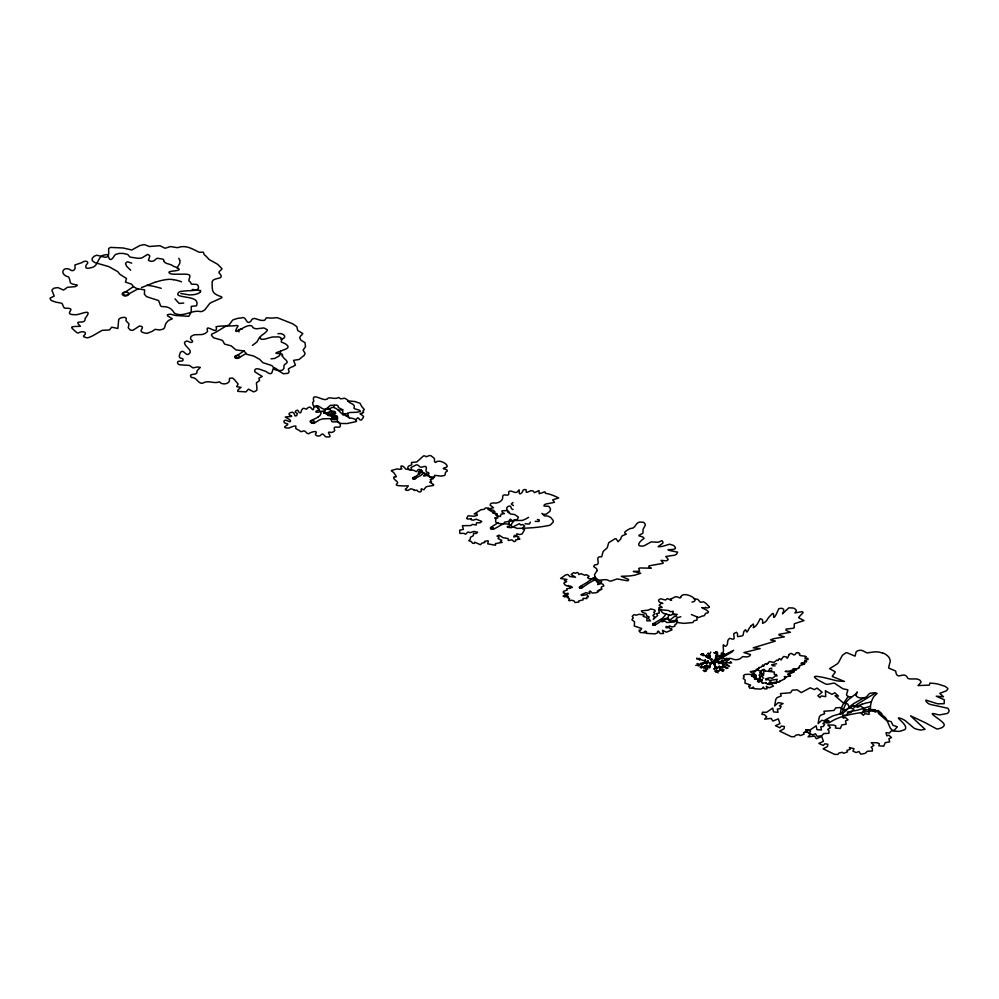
<?xml version="1.0" encoding="UTF-8"?>
<svg xmlns="http://www.w3.org/2000/svg" width="999" height="999" viewBox="0 0 999 999"><rect width="100%" height="100%" fill="white"/><g stroke="black" fill="none" stroke-linecap="round" stroke-linejoin="round"><path stroke-width="1.5" d="M758.84 668.019L758.84 667.669A3.596 2.073 0 0 1 758.853 667.419L758.878 667.394M766.046 682.704L763.224 683.079M530.369 522.14L529.408 524.013L525.049 523.788M316.833 405.594L316.034 405.931A2.098 1.211 0 0 1 314.123 406.044L313.886 405.969A2.685 1.548 0 0 1 313.224 405.694L312.6 402.422L313.698 401.411A1.286 0.737 0 0 0 313.811 401.123C310.889 391.383 323.464 401.735 326.648 399.175A2.26 1.311 0 0 1 327.222 399.113C328.421 395.879 335.052 400.162 338.586 397.465A4.121 2.385 0 0 1 339.198 397.839L340.372 398.688A1.261 0.724 0 0 0 340.984 398.813L344.742 398.226L347.565 399.987A1.686 0.974 0 0 1 347.752 400.337C347.952 403.471 356.381 403.646 353.971 408.091A2.285 1.324 0 0 0 354.345 408.678L358.042 409.79A6.818 3.934 0 0 1 359.553 410.302L360.477 411.438L357.567 412.125A10.789 6.231 0 0 0 356.568 412.287L351.436 412.462A3.546 2.048 0 0 0 350.362 412.462L349.712 412.562A2.073 1.199 0 0 0 349.238 412.724C339.423 416.883 344.992 411.288 341.246 408.903A5.195 2.997 0 0 1 340.534 408.641L339.985 408.379A9.89 5.707 0 0 1 339.123 407.867L338.299 407.155A1.673 0.962 0 0 1 338.174 406.743L338.211 406.506A1.561 0.899 0 0 0 338.112 406.006L336.838 405.132A1.299 0.749 0 0 0 336.201 405.045L335.389 405.144A11.526 6.656 0 0 1 334.765 405.232L330.307 405.332L328.221 407.255A5.794 3.347 0 0 1 327.61 407.767C324.538 413.723 315.06 400.749 318.132 408.279M668.668 614.835L668.294 616.995A14.461 8.342 0 0 1 667.969 617.782L668.031 619.355L669.942 621.303L676.835 620.079L677.959 622.614L683.865 623.364L692.956 622.527L693.88 620.854L696.902 620.054A1.636 0.949 0 0 0 697.115 619.717L696.815 616.982M680.968 596.815L681.006 596.578A1.598 0.924 0 0 1 681.193 596.266C684.74 590.759 702.022 600.749 691.945 602.022M840.234 713.761L840.896 710.239A53.571 30.932 0 0 1 842.394 705.644L843.868 703.021M805.856 656.643L804.857 658.216L807.691 658.266L808.191 659.315L804.744 660.364A1.773 1.024 0 0 0 805.519 661.113M528.546 517.332L527.41 518.006A44.818 25.874 0 0 0 526.286 518.718L522.44 520.417L514.185 520.541C509.965 525.973 509.178 525.686 517.145 528.359A2.198 1.274 0 0 0 517.969 528.371C527.622 528.209 537.787 527.647 547.989 525.624A7.53 4.346 0 0 0 550.299 525.024L553.246 521.977A10.115 5.844 0 0 0 552.984 520.204L550.836 517.557L547.989 516.083A3.022 1.748 0 0 0 547.077 515.984L544.443 515.884L541.87 513.361M784.565 678.408L784.44 679.17A1.573 0.899 0 0 1 783.903 679.245L781.143 680.681A1.374 0.799 0 0 0 779.57 681.093M330.344 409.003L330.307 409.153A7.742 4.471 0 0 0 330.269 409.615L330.269 409.777A4.146 2.385 0 0 0 330.469 410.414L331.106 411.176A9.703 5.607 0 0 0 331.83 411.763L333.017 412.375A1.786 1.024 0 0 0 333.604 412.475L333.941 412.487A4.183 2.41 0 0 1 335.077 412.587L335.439 412.987A5.819 3.359 0 0 1 335.377 413.361L331.019 414.722A3.447 1.986 0 0 0 330.507 415.347L331.78 416.933A4.52 2.61 0 0 0 333.029 417.195L335.427 417.132A1.536 0.887 0 0 1 336.288 417.282L336.825 417.557A3.397 1.961 0 0 1 337.437 418.131L337.375 421.503A5.607 3.234 0 0 0 338.561 422.565L339.448 422.989A7.63 4.408 0 0 0 340.934 423.476L347.015 423.551L356.306 421.553A2.498 1.449 0 0 0 356.631 420.954L355.232 419.43A11.264 6.506 0 0 0 353.846 418.793L353.097 418.531A5.245 3.022 0 0 0 352.035 418.294L350.637 418.094A7.393 4.271 0 0 1 349.425 417.857L345.204 415.272A5.857 3.384 0 0 0 344.443 414.997L343.219 414.747A1.511 0.874 0 0 1 342.807 414.61L337.437 409.465A13.362 7.717 0 0 0 335.652 408.329A22.777 13.149 0 0 0 333.791 407.442L331.668 407.492A5.544 3.197 0 0 0 330.931 408.054A4.346 2.51 0 0 0 330.469 408.691L326.211 408.554M680.943 597.065L680.506 597.664A2.323 1.336 0 0 1 679.919 597.939L678.171 597.29A1.648 0.949 0 0 0 677.709 597.002L676.385 596.765A3.484 2.01 0 0 0 674.937 596.915L672.339 598.413A1.761 1.024 0 0 1 671.69 598.526L670.554 598.751L671.565 600.387M333.666 407.392L334.253 405.307M704.395 671.615L717.17 656.718L724.263 653.571M753.683 671.665L754.982 671.528M776.26 682.704L776.373 682.255A2.71 1.561 0 0 1 776.46 682.017L776.81 681.842A2.26 1.311 0 0 1 777.309 681.967L777.721 682.067M596.977 570.741L594.48 574.712L594.992 576.61A33.491 19.331 0 0 0 595.516 577.297C598.326 583.204 604.845 577.372 609.253 580.906A5.719 3.297 0 0 0 610.938 581.093L617.132 578.933L627.484 580.769A1.324 0.762 0 0 0 628.184 580.481L628.471 580.107A2.935 1.698 0 0 0 628.533 579.395L621.266 576.298L628.396 576.036A21.503 12.413 0 0 0 630.556 575.836L632.08 575.624A56.181 32.43 0 0 0 634.79 575.162L640.696 573.264L635.451 571.765A52.098 30.07 0 0 0 633.316 571.49L639.622 571.203L638.723 568.518L639.972 567.956L651.261 568.194L649.362 567.357A2.048 1.186 0 0 1 649.038 567.032L648.863 566.545A3.172 1.823 0 0 1 649.088 565.821L662.924 563.361A1.823 1.049 0 0 0 663.186 562.812L660.988 560.377L665.921 560.801A2.572 1.486 0 0 0 666.945 560.539L667.557 560.177A3.009 1.736 0 0 0 668.106 559.228L665.759 556.493L673.975 555.307A7.892 4.558 0 0 0 676.523 554.258L677.622 552.16L672.814 551.161A27.36 15.797 0 0 1 670.192 550.599C662.037 548.151 679.495 551.673 674.55 546.366A10.752 6.206 0 0 0 673.376 545.379L669.58 544.193L664.01 545.929A13.237 7.642 0 0 1 662.537 546.291A16.646 9.603 0 0 1 660.526 546.64L658.129 546.69L662.774 543.206A7.63 4.408 0 0 0 663.011 542.27L661.987 540.659L658.603 542.07A2.435 1.399 0 0 1 657.454 542.245L651.161 541.883L644.717 545.491A6.056 3.496 0 0 1 643.643 545.841A6.494 3.746 0 0 1 641.945 546.128C634.74 546.353 641.183 540.097 644.043 538.461C643.294 535.139 634.028 537.15 642.32 533.591A3.984 2.298 0 0 0 642.956 532.954L643.031 529.907A6.756 3.909 0 0 1 643.119 529.233L645.154 525.474A8.454 4.883 0 0 0 645.192 524.2L643.643 522.29L640.034 522.065A6.981 4.033 0 0 0 638.311 522.489C635.139 524.138 635.264 528.733 630.319 528.546A19.181 11.076 0 0 0 628.009 529.72L626.922 530.407A32.418 18.719 0 0 0 625.287 531.618L624.612 532.817L626.298 534.153L622.165 535.851L621.216 537.35A27.135 15.672 0 0 1 620.566 539.173L618.044 541.745L616.121 538.761L615.084 538.723L608.691 542.732L607.23 547.839L603.134 551.473L601.735 556.643A1.623 0.937 0 0 1 601.298 556.855C593.468 555.906 602.247 565.147 595.229 564.747A4.283 2.473 0 0 0 594.305 565.309L593.756 566.633L596.028 568.256A4.67 2.697 0 0 1 596.653 568.881L597.052 569.792A6.319 3.646 0 0 1 596.977 570.741M841.807 713.336L846.303 702.26M756.743 678.333L755.781 677.984M259.703 337.138L256.88 342.033L252.422 345.417M799.312 667.732L799.262 667.782A3.209 1.848 0 0 1 798.875 668.044L798.651 668.181M709.153 607.067L709.178 606.992A1.436 0.824 0 0 0 709.14 606.63L707.379 604.857A45.554 26.299 0 0 0 706.093 603.558L703.845 601.96A1.361 0.787 0 0 0 703.383 601.91L700.611 602.222A1.311 0.762 0 0 1 700.249 602.16L698.014 599.575A1.861 1.074 0 0 0 697.564 599.288L694.143 598.95M788.81 654.994L788.461 656.018A13.124 7.58 0 0 1 787.674 657.604A1.686 0.974 0 0 1 787.274 657.966M718.069 672.964L712.911 662.287L708.403 657.117L710.764 652.047M768.056 663.149L766.932 664.273M844.205 702.372L848.163 696.503M773.701 682.879L773.351 683.041A1.536 0.887 0 0 1 772.127 682.667M426.123 456.593L426.036 456.543A5.057 2.922 0 0 0 425.412 456.193L424.3 455.869A1.374 0.799 0 0 0 423.489 455.931L416.995 461.775A1.386 0.799 0 0 0 416.483 462L411.813 462.4A1.761 1.011 0 0 0 411.351 462.749C413.411 466.196 408.853 464.585 407.929 466.995A6.843 3.946 0 0 0 407.917 467.857L408.204 468.581A3.447 1.998 0 0 0 409.165 469.343A2.772 1.598 0 0 0 409.69 469.542L414.248 470.517A9.578 5.532 0 0 0 415.197 471.103C417.707 473.126 416.933 468.568 419.393 469.505A3.646 2.11 0 0 1 420.229 469.655L420.504 469.742A3.222 1.861 0 0 1 421.528 470.279L421.865 471.578A21.653 12.5 0 0 1 420.741 472.827L418.943 474.288M355.781 419.755L357.617 417.819L358.529 418.156A4.508 2.597 0 0 1 359.016 418.693L359.515 419.48A2.81 1.623 0 0 0 360.077 419.93L361.401 420.042L362.799 418.231A24.9 14.386 0 0 1 363.211 417.657L363.536 416.396L361.875 414.985A36.551 21.104 0 0 0 360.776 414.323L360.015 413.786L362.325 412.949M794.03 671.715L794.043 671.69A2.535 1.461 0 0 1 793.531 672.077A9.728 5.619 0 0 1 790.296 673.451L789.447 673.613M665.933 613.935L665.421 614.747A88.624 51.161 0 0 1 664.61 615.946L662.549 618.231L653.234 623.776A1.386 0.799 0 0 0 653.309 624.912A1.386 0.799 0 0 0 655.257 624.862L656.955 623.838A57.542 33.229 0 0 0 660.189 621.69L664.198 618.993L667.944 617.832M721.103 656.555L721.553 655.844A34.191 19.743 0 0 0 723.488 650.349C722.489 638.636 724.213 649.787 726.96 644.992A7.942 4.583 0 0 0 727.434 643.968L727.609 642.107A18.944 10.939 0 0 1 728.184 639.872L729.595 638.324L732.966 639.235A2.797 1.611 0 0 0 733.628 638.948L733.753 638.873A2.048 1.174 0 0 0 734.19 638.336L733.753 633.915A7.318 4.221 0 0 1 734.452 633.154L736.625 632.317L737.549 633.903A11.489 6.631 0 0 1 737.449 635.064L737.674 636.625L741.832 635.976A4.108 2.373 0 0 0 742.307 635.751L742.569 635.601A3.034 1.748 0 0 0 743.106 635.089L743.656 632.305A12.263 7.08 0 0 1 744.005 631.368A14.011 8.092 0 0 1 744.38 630.744C747.277 626.96 745.142 636.937 749.063 628.508A53.022 30.607 0 0 1 751.248 625.699M761.163 667.045L759.44 667.607M782.567 613.623L782.804 613.286A22.49 12.987 0 0 0 783.316 612.437L783.728 609.677A3.646 2.11 0 0 0 783.378 609.19L782.866 608.778A4.583 2.647 0 0 0 781.905 608.316L778.845 608.591L776.598 613.523A40.185 23.202 0 0 1 775.349 615.846C771.665 621.69 775.861 608.878 770.791 615.259A34.166 19.73 0 0 0 769.367 616.658L769.118 616.932A23.951 13.836 0 0 0 767.906 618.556L766.957 620.104A14.523 8.392 0 0 1 765.684 621.528L765.421 621.753A20.417 11.788 0 0 1 764.522 622.452L762.574 623.326L762.674 620.754A6.456 3.721 0 0 0 762.012 619.368L760.189 618.681L758.566 621.865A33.042 19.081 0 0 1 757.966 622.964L757.504 623.701A45.804 26.436 0 0 1 755.356 626.46L753.258 627.684A22.303 12.875 0 0 0 753.408 627.21A28.122 16.234 0 0 0 753.708 625.799L753.321 624L751.236 625.699M756.643 678.471L756.58 678.883A1.336 0.774 0 0 0 757.055 678.995L757.367 679.033A8.641 4.983 0 0 0 759.352 679.058L762.324 680.082L761.738 681.081A1.698 0.974 0 0 0 761.438 681.867M177.01 267.882L179.445 263.948A15.609 9.016 0 0 0 179.708 260.127M755.394 677.185L755.119 676.96A1.611 0.924 0 0 0 754.745 676.897L754.008 676.847A2.847 1.648 0 0 1 752.684 676.498L752.259 676.298A10.714 6.181 0 0 1 751.922 676.123A2.035 1.174 0 0 1 751.585 675.898L752.459 674.787L748.576 674.263L744.829 674.5L743.381 675.824L744.193 676.972L743.144 678.371L745.167 680.057L744.942 683.141L750.574 685.039L749.525 686.513L748.713 686.126L749.675 688.136L753.421 688.274L752.347 687.737L753.271 687.037L754.27 688.736L760.589 689.085L762.637 688.361L763.261 686.962L764.547 688.86L767.107 688.811L766.283 686.4L769.292 687.811L773.438 686.113L771.415 684.265L769.005 684.515L768.993 683.428L775.674 683.254L777.234 679.308L769.63 680.494L768.144 679.42L765.883 679.969L765.596 678.895L769.992 677.647L772.277 678.408L775.324 675.923L777.06 675.998L776.51 674.612L774.237 674.462L774.337 672.077L763.361 670.729L763.935 673.276L761.8 673.826L762.612 675.199L763.935 674.887M422.39 474.05L422.739 473.601A16.021 9.253 0 0 1 423.264 472.989L423.888 472.852A2.797 1.611 0 0 1 424.4 473.051L428.783 475.786A1.773 1.024 0 0 1 429.27 476.123C429.632 478.783 435.714 478.034 434.602 475.999A1.523 0.887 0 0 1 434.59 475.349L441.645 476.136A1.911 1.111 0 0 0 442.033 475.824C447.877 475.849 443.119 472.739 447.028 471.291A3.609 2.085 0 0 0 447.29 470.816C447.527 468.419 440.846 469.58 444.18 467.844A4.096 2.36 0 0 1 445.204 467.607C451.998 466.496 439.373 458.129 435.726 462.387A2.223 1.286 0 0 1 435.152 462.275L434.49 461.55A22.502 12.987 0 0 1 434.478 461.163L434.515 459.215A4.92 2.835 0 0 0 433.641 457.817L431.019 455.781A1.923 1.111 0 0 0 429.145 455.631L426.336 456.73M325.949 409.24L324.75 410.477M850.024 706.655L845.691 710.913A58.304 33.666 0 0 0 844.742 711.738L840.758 714.048M324.625 410.601L323.988 411.263A3.784 2.185 0 0 0 323.514 411.863L323.614 413.012A9.628 5.557 0 0 0 323.639 413.286L325.899 413.261A29.833 17.22 0 0 0 326.885 412.899L329.533 411.85M200.349 291.958L200.674 290.559L192.22 289.435M782.567 613.711L782.592 613.673A16.483 9.515 0 0 0 782.866 613.398L788.898 607.829L793.356 608.054A8.704 5.02 0 0 1 794.992 608.903L796.191 610.127A3.472 2.01 0 0 1 796.191 611.063L794.879 612.949L801.872 611.65A2.235 1.286 0 0 1 802.759 612.087A1.786 1.024 0 0 1 803.084 612.624L798.75 617.282A1.973 1.136 0 0 0 798.888 617.869L803.983 620.591L794.53 623.651A1.886 1.086 0 0 0 794.28 624.088L794.267 627.647A3.109 1.798 0 0 1 793.081 628.284L786.3 629.033L785.863 630.057A3.834 2.21 0 0 0 786.363 630.469L790.434 632.292L778.983 634.315L778.983 635.102L784.365 636.887L775.037 638.448A24.051 13.886 0 0 0 773.288 638.811L770.529 639.884L775.349 641.096L753.221 647.814L760.139 648.613L743.918 652.559L750.349 654.507A1.361 0.787 0 0 1 750.486 654.782L749.537 656.018A5.382 3.109 0 0 1 748.438 656.543L747.577 656.78A3.834 2.21 0 0 1 746.678 656.917A3.322 1.923 0 0 1 746.228 656.917L742.707 656.618L740.933 658.054A5.807 3.359 0 0 1 735.476 659.677L734.665 659.615A4.695 2.71 0 0 1 733.516 659.352L730.793 658.428A2.385 1.374 0 0 0 730.257 658.366L726.947 658.741A4.433 2.56 0 0 1 725.761 658.766L720.729 658.091M419.43 472.315L419.88 471.89A38.037 21.953 0 0 0 421.466 470.242M518.743 490.209C520.417 488.361 517.532 496.216 521.216 493.269A6.556 3.784 0 0 0 522.152 492.257L523.301 490.022A1.936 1.111 0 0 1 523.876 489.735L524.275 489.622A3.209 1.848 0 0 1 524.975 489.522L526.123 489.772L526.211 492.095A1.573 0.912 0 0 0 526.81 492.245A1.299 0.749 0 0 0 527.372 492.232L530.082 491.021A4.483 2.585 0 0 1 530.744 490.784L532.854 490.809L534.515 492.644L539.035 490.584L539.173 493.718L544.93 491.833L545.329 493.206L547.952 493.806A11.451 6.618 0 0 1 549.9 494.293L552.734 495.317A36.314 20.967 0 0 0 554.033 495.791L558.691 497.927L552.697 499.912L554.47 502.347L546.028 503.996A4.595 2.66 0 0 0 544.992 504.445A6.531 3.771 0 0 0 544.193 505.007L543.993 505.993L548.276 506.331A2.597 1.498 0 0 1 549.188 506.705L550.486 508.941L549.949 511.313A2.797 1.611 0 0 1 549.562 511.6L546.153 514.21L543.181 514.335M518.481 490.447C515.921 495.754 511.226 488.623 508.616 492.007C510.302 498.813 501.848 491.333 502.672 497.877A10.327 5.969 0 0 1 500.387 501.373A8.791 5.07 0 0 1 499.525 501.935L499.2 502.097A12.188 7.03 0 0 1 498.151 502.559L496.153 503.084A2.835 1.636 0 0 1 495.529 503.096L493.593 502.947A2.96 1.711 0 0 0 492.919 502.984L492.457 503.046A4.296 2.485 0 0 0 490.621 503.771L490.109 505.207L493.518 507.692L487.862 509.265L493.206 512.425A6.581 3.796 0 0 0 494.742 513.024L497.302 513.836L496.141 514.86A1.536 0.887 0 0 0 495.966 515.209C501.973 521.003 491.57 515.684 495.729 519.08A3.184 1.836 0 0 1 495.891 519.555C493.331 526.198 506.793 522.115 510.452 525.087M776.111 682.929L775.686 682.966A3.084 1.773 0 0 1 775.137 682.742L774.725 682.542A5.682 3.284 0 0 0 774.013 682.205M856.255 695.579L856.493 693.393A17.308 9.99 0 0 1 857.204 692.057L857.329 692.02A24.888 14.373 0 0 1 855.856 693.893L849.412 698.825A36.251 20.929 0 0 0 846.19 702.235M804.682 663.773L804.432 663.935A11.351 6.556 0 0 1 800.811 665.197A12.363 7.13 0 0 0 800.324 665.346L799.475 665.983A3.696 2.135 0 0 0 799.637 666.758L799.375 667.257A2.71 1.561 0 0 1 798.988 667.369L798.476 667.494M420.929 469.905L419.33 471.153A16.209 9.353 0 0 0 418.731 471.728L418.231 474.238A2.585 1.498 0 0 1 418.007 474.875L413.449 477.872L413.986 478.696M498.301 522.552L490.971 527.26A2.173 1.249 0 0 0 491.108 529.02A2.173 1.249 0 0 0 494.168 528.946L504.295 523.251M870.541 709.402A57.155 33.004 0 0 1 873.975 696.328L877.122 693.456L875.524 692.944L857.816 703.858A83.916 48.451 0 0 0 856.168 705.169L853.783 707.167L862.149 704.22M317.894 417.22L316.358 418.069A51.236 29.583 0 0 1 313.723 419.293L310.302 420.841L310.19 421.79A4.933 2.847 0 0 0 311.201 422.702L311.488 422.864A16.134 9.316 0 0 0 311.95 423.101L313.948 423.364L317.095 421.441A67.657 39.061 0 0 1 319.53 419.88L322.64 418.843A19.093 11.026 0 0 0 324.176 418.831L329.158 418.606L334.253 419.742A3.209 1.848 0 0 0 334.765 419.667L337.362 419.455M798.351 668.343L797.851 668.556A5.17 2.985 0 0 1 796.915 668.768L796.678 668.818A15.372 8.879 0 0 1 796.003 668.918L795.778 668.943M138.112 288.811L125.936 295.454A1.486 0.862 0 0 1 125.262 295.404L125.15 295.379M241.358 356.293L246.104 353.496M244.056 350.974L236.014 349.937L231.194 345.879L224.538 344.068L222.877 340.946A9.191 5.307 0 0 0 221.653 340.097L213.699 337.837L211.538 335.427A6.818 3.934 0 0 1 211.825 334.053C217.782 331.805 222.19 327.784 227.597 325.437A5.282 3.047 0 0 0 229.183 324.775L232.28 320.629A6.319 3.646 0 0 1 233.254 319.767L237.962 318.294A16.546 9.553 0 0 1 240.959 318.057C246.541 315.135 245.829 325.15 250.274 321.74A4.683 2.71 0 0 0 250.861 321.104L251.823 319.58A7.355 4.246 0 0 1 252.66 318.906L254.433 318.381L260.464 320.254A7.055 4.071 0 0 0 261.201 320.367L263.911 320.392A2.023 1.161 0 0 0 264.935 319.93L266.333 317.832L268.431 317.894A35.127 20.28 0 0 0 270.841 318.057L273.227 318.057A2.66 1.536 0 0 0 273.963 317.907L277.185 317.645L291.546 323.339A37.962 21.916 0 0 1 293.581 324.35L296.853 326.685L297.677 330.457L302.809 333.541L301.473 335.239A10.315 5.957 0 0 0 300.612 335.964L299.7 337.537L300.624 339.785A4.495 2.597 0 0 0 301.298 340.384L305.007 342.669L305.507 346.665L303.097 350.05L305.082 353.359L304.158 355.382A9.628 5.557 0 0 1 302.947 356.306L299.138 359.478L293.519 360.352L295.454 365.085L292.969 366.583A18.219 10.527 0 0 0 291.209 367.207L288.649 368.706A2.76 1.598 0 0 0 288.374 369.38L288.948 371.091A6.006 3.472 0 0 1 289.011 371.541L289.011 371.703A4.271 2.473 0 0 1 288.649 372.577L288.486 372.764A5.395 3.109 0 0 1 287.799 373.351L283.429 373.763L278.072 370.529A3.546 2.048 0 0 0 277.06 370.267L274.75 369.605L272.627 366.283A6.693 3.871 0 0 0 271.566 365.472L263.449 362.837A3.921 2.273 0 0 1 262.55 362.337L259.59 359.29L253.808 356.081L246.965 354.358L244.056 350.974L235.364 356.631A2.872 1.661 0 0 0 236.95 358.129L240.946 356.543M760.676 679.195C754.707 680.294 760.177 683.478 761.987 679.932M332.979 412.362L332.342 412.724A57.155 32.992 0 0 1 328.683 414.71M133.441 286.626L131.643 284.216L125.437 282.043L126.511 278.521L120.155 274.475A7.542 4.358 0 0 1 119.455 273.776L118.369 272.352A11.201 6.469 0 0 0 117.345 271.403L108.791 266.596L94.818 262.6L92.183 260.527L92.208 258.304L94.193 256.219L96.828 255.232L105.17 257.28L107.28 256.893L108.704 254.558L108.654 248.501L110.452 247.402L123.214 248.002L131.806 249.987L139.798 245.567L144.168 244.555L149.438 246.516L159.79 245.679L165.047 248.239L170.654 246.566L175.15 247.302A13.861 8.004 0 0 0 177.622 247.652C186.076 244.58 192.133 248.951 199.126 252.223A11.101 6.406 0 0 0 200.724 252.235L203.284 252.223L204.058 254.208A4.895 2.822 0 0 0 204.595 254.982L205.732 255.931A13.324 7.692 0 0 1 206.718 256.88L209.266 259.628L217.12 263.973A44.343 25.599 0 0 0 218.157 264.772L221.94 268.656A2.697 1.561 0 0 1 221.628 269.368L219.368 271.503A7.43 4.283 0 0 0 218.943 272.677C226.298 280.569 213.561 276.411 212.125 281.905C212.3 291.396 211.363 293.269 221.691 296.878A2.572 1.486 0 0 1 221.666 297.864L211.338 302.497A11.451 6.618 0 0 0 209.603 303.621L204.72 309.94L202.41 311.313A4.033 2.335 0 0 1 200.537 311.588C191.646 309.515 183.217 317.969 174.375 313.149C171.653 308.316 167.969 306.306 162 306.618A3.971 2.285 0 0 1 160.602 305.831L158.604 300.574L146.603 296.666L144.393 294.23L144.593 289.847L138.699 288.923A11.126 6.431 0 0 1 136.176 288.274L133.441 286.626L123.127 293.544A3.796 2.185 0 0 0 125.075 295.454M796.515 669.78L796.453 669.805A3.484 2.01 0 0 1 795.504 669.967A14.548 8.404 0 0 1 793.543 670.129L793.131 670.154A4.508 2.597 0 0 0 791.42 670.366L791.058 670.579A7.617 4.396 0 0 1 788.011 671.241L786.638 671.303M751.573 675.774L751.797 675.724A4.483 2.597 0 0 1 753.845 676.061M864.272 697.702L856.006 702.26A38.149 22.028 0 0 0 849.899 706.605M183.754 303.059L179.108 303.434L175 298.863M732.642 651.548L713.736 662.662L712.012 662.362L722.065 656.018L733.716 650.287M328.259 414.897L327.622 415.372L329.358 415.572M344.942 413.798L343.631 414.36A20.492 11.826 0 0 1 342.869 414.635M790.084 675.948L788.211 676.41A5.619 3.247 0 0 0 787.712 676.535L787.05 676.71A2.073 1.199 0 0 1 785.738 676.748L784.939 676.61A3.684 2.123 0 0 0 784.465 676.523L784.427 676.535M141.471 287.625L155.032 282.218M280.844 339.323C288.461 337.874 283.329 332.355 277.934 333.778M347.939 415.284L346.154 415.921M729.382 658.616C718.743 664.173 706.705 660.789 695.766 665.496M362.6 412.874L363.673 412.3L362.987 411.226A1.361 0.787 0 0 1 363.149 410.689L364.285 409.49L361.988 406.768A9.828 5.682 0 0 1 361.513 406.118L360.052 403.271L355.706 401.81A2.148 1.249 0 0 1 355.369 401.573L351.286 401.223A3.072 1.773 0 0 1 350.337 401.049L347.664 400.924M784.64 678.371L785.526 678.271M843.206 712.961L834.19 715.484A24.738 14.273 0 0 0 832.117 716.271L825.224 719.942A3.147 1.823 0 0 0 825.274 722.364A3.147 1.823 0 0 0 829.445 722.614C843.056 713.598 859.989 713.423 875.536 710.189M785.376 671.403L785.451 671.39A5.145 2.972 0 0 1 786.013 671.34L786.25 671.328M680.819 616.733L678.571 617.37A8.354 4.82 0 0 0 677.484 617.819L676.198 618.868L676.748 619.979M851.585 696.815L849.175 696.84A4.421 2.56 0 0 1 846.553 694.392L847.889 690.072A1.386 0.799 0 0 0 847.464 689.722L843.893 688.998A6.006 3.472 0 0 1 842.656 688.623L834.565 683.229A2.997 1.736 0 0 0 833.616 683.141L828.371 684.178A5.457 3.147 0 0 1 827.734 684.253A5.207 3.009 0 0 1 826.198 684.253C800.012 671.303 824.325 677.497 835.776 680.569A91.721 52.947 0 0 0 839.11 681.081L844.517 681.455L832.467 676.573A1.898 1.099 0 0 1 832.354 676.098L835.264 672.165A2.01 1.161 0 0 0 835.014 671.653L829.607 668.681L837.062 664.035A15.022 8.679 0 0 0 838.548 662.462L842.332 655.369L845.866 652.809A2.448 1.411 0 0 1 847.04 652.759L855.057 656.156L856.131 651.872A4.845 2.797 0 0 1 860.052 650.312L861.463 650.349A3.459 1.998 0 0 1 862.424 650.586L867.007 652.934L874.137 651.91A11.701 6.756 0 0 1 879.507 652.197L882.592 653.084M870.042 706.343L859.49 709.59A27.36 15.797 0 0 1 857.217 710.252L847.427 712.05M514.185 520.541L504.745 522.09A2.972 1.723 0 0 0 504.258 523.039M512.999 502.509L511.351 503.896A3.247 1.873 0 0 0 511.788 504.57L513.449 505.569M862.986 710.052L873.388 709.615A7.842 4.533 0 0 1 875.149 710.052L884.615 716.845A34.54 19.943 0 0 1 886.325 718.905L890.346 728.196L892.594 730.519A5.207 3.009 0 0 0 894.192 731.106L898.413 731.368A12.15 7.018 0 0 0 900.648 731.093L904.657 729.657A5.057 2.922 0 0 0 905.469 728.758C907.904 723.95 890.921 714.585 902.459 719.055A19.93 11.501 0 0 1 905.469 720.866L914.073 728.159A13.499 7.792 0 0 0 917.831 729.495L918.593 729.657A15.897 9.178 0 0 0 921.016 730.019L925.062 729.32L910.551 715.821L925.698 722.914A24.7 14.261 0 0 1 927.659 724.05L936.575 728.87A4.158 2.398 0 0 0 938.373 728.87L941.408 727.896A9.99 5.769 0 0 0 942.919 726.947L943.918 725.873A5.145 2.972 0 0 0 944.23 724.812C943.88 720.629 922.676 710.289 937.537 714.585A11.776 6.793 0 0 0 939.909 714.859L947.277 713.461A6.406 3.696 0 0 0 948.413 712.449L948.863 711.638A8.229 4.758 0 0 0 949.05 710.364L948.163 708.628A4.458 2.572 0 0 0 947.551 708.191L929.982 704.37A11.538 6.656 0 0 1 927.559 702.896L927.134 702.522A14.848 8.566 0 0 1 926.098 701.335L925.898 700.112L937.686 703.82L944.155 703.696L944.28 699.775L936.238 696.191L943.481 696.778L939.809 693.318L944.929 691.383A7.393 4.271 0 0 0 946.727 690.471L947.864 688.848A3.322 1.923 0 0 0 947.751 688.311L945.017 686.301L937.774 684.028A43.694 25.225 0 0 0 935.151 683.553L929.944 683.079L929.345 685.127L918.019 685.576L920.853 682.492A3.846 2.223 0 0 0 920.978 681.643L919.992 680.294A6.306 3.646 0 0 0 917.344 679.12A5.544 3.197 0 0 0 916.308 678.933L910.139 678.933A4.895 2.835 0 0 1 907.791 678.309C904.02 669.954 897.065 681.668 895.703 671.241A4.408 2.547 0 0 0 895.141 670.791L888.985 668.194A2.972 1.711 0 0 1 888.586 667.744L889.585 663.748A17.333 10.002 0 0 0 882.779 652.921M762.899 665.209L763.149 665.334A2.348 1.361 0 0 1 763.211 665.559L763.261 665.896A4.358 2.522 0 0 0 763.323 666.246M771.877 668.194L769.592 668.681L768.993 670.466A3.422 1.973 0 0 0 769.455 670.716L770.766 670.903A2.223 1.286 0 0 0 771.465 670.741L771.927 669.817M793.368 671.59L791.483 671.865A12.2 7.043 0 0 1 785.601 671.453L785.364 671.465M700.137 667.207L708.828 666.333M762.999 673.663C759.764 674.412 760.664 669.642 763.636 669.417A1.411 0.812 0 0 1 764.335 669.517L765.172 670.691M714.722 667.332L723.488 666.882L728.121 668.069M242.357 328.971L238.811 329.62A1.948 1.124 0 0 0 238.286 330.207L239.048 331.918M325.012 409.253L325.224 409.24A29.758 17.183 0 0 1 329.408 409.403L330.269 409.44M758.079 668.868L756.468 669.255A9.74 5.619 0 0 0 756.38 669.517L755.256 671.628M871.39 701.872L865.134 703.234A14.211 8.204 0 0 1 862.149 704.22M775.099 665.958L772.614 665.696A1.623 0.937 0 0 1 772.115 665.396L771.952 665.197A2.547 1.474 0 0 1 771.802 664.71L776.585 663.761M330.419 415.621L329.47 415.572M271.029 358.841L274.725 358.441L278.746 356.193A13.074 7.555 0 0 0 280.257 354.22L280.544 351.211M731.668 662.936L718.181 662.3L729.62 666.433M763.661 678.009C760.539 679.283 765.384 671.565 759.315 678.071L760.364 676.373L759.015 675.224L760.601 673.9L759.652 672.752L760.838 671.815L760.301 670.978L757.479 670.217L750.286 671.703L756.218 676.311L755.556 677.235L757.18 679.233L754.507 679.245L754.482 676.773L751.56 675.873M797.577 652.522L796.303 652.884A7.03 4.058 0 0 0 795.978 653.309L795.803 653.546A9.815 5.669 0 0 1 794.63 654.857L793.431 654.832A9.178 5.295 0 0 1 793.243 654.532L791.308 653.396A3.834 2.21 0 0 0 788.835 654.994M875.524 692.944L873.563 692.881A10.177 5.869 0 0 0 871.852 693.031C868.094 692.494 868.031 697.127 864.847 697.577A7.118 4.108 0 0 1 863.798 697.801A7.318 4.221 0 0 1 860.414 697.901L860.064 697.851A5.107 2.947 0 0 1 856.193 695.591M146.915 285.314L149.8 285.652A37.05 21.391 0 0 1 154.121 286.426L161.251 288.299M777.884 660.489L778.184 660.376A2.635 1.523 0 0 0 778.346 660.002L779.257 658.578L780.906 659.552M537.387 519.455L539.185 519.88L539.26 520.916A3.921 2.26 0 0 1 538.786 521.403L535.189 521.366M173.351 279.633L172.128 279.47A12.525 7.23 0 0 0 168.569 279.358L167.707 279.42A36.763 21.229 0 0 0 155.157 282.33M513.086 509.502C510.452 509.715 511.65 504.62 508.691 506.256A5.445 3.147 0 0 0 507.854 506.68A4.97 2.872 0 0 0 506.793 507.717L506.855 509.965L509.552 512.462M677.235 614.385L673.401 613.998A2.11 1.224 0 0 0 672.527 614.26L670.591 615.309L666.483 614.185A3.809 2.198 0 0 1 665.646 613.773C661.575 613.998 661.038 609.44 658.691 608.029A2.448 1.411 0 0 1 659.427 607.604L662.125 607.467L661.575 606.818A6.631 3.834 0 0 0 660.551 606.243L659.153 605.419L661.088 603.284A2.335 1.349 0 0 1 662.025 603.309L662.812 603.483M789.397 674.812L789.098 674.737A9.391 5.42 0 0 0 788.623 674.662L788.186 674.6A2.148 1.236 0 0 1 787.736 674.512L787.637 674.462M180.844 293.544L188.998 294.842A14.56 8.404 0 0 0 191.658 294.842A18.132 10.465 0 0 0 193.044 294.73L194.318 294.568A10.152 5.857 0 0 0 200.399 291.983M794.005 671.59L793.955 671.565A1.748 1.011 0 0 0 793.368 671.603M414.185 478.796L420.104 475.849A11.963 6.906 0 0 0 422.49 474.088M753.895 676.023L754.145 676.086A7.555 4.358 0 0 0 754.72 676.236L756.131 675.324A6.956 4.008 0 0 0 755.406 674.662M767.244 683.89L768.805 683.653A6.618 3.821 0 0 0 769.068 683.129L769.205 682.792A3.609 2.085 0 0 1 769.979 681.967L771.278 682.005A12.987 7.492 0 0 1 771.49 682.205L772.077 682.692M662.487 603.371L662.262 603.346A25.712 14.848 0 0 1 661.301 602.946L659.452 602.06A3.209 1.848 0 0 1 659.028 601.61L658.528 600.112L659.652 599.188A5.22 3.009 0 0 1 660.701 598.813L665.009 599.924A2.173 1.249 0 0 0 665.734 599.912L667.344 598.538L671.353 600.299M696.715 658.204L708.553 662.349M423.539 472.752L423.376 472.689A1.573 0.912 0 0 1 422.914 472.415L422.202 471.166M805.494 661.151L806.106 661.363A2.373 1.374 0 0 1 806.568 661.513M701.985 607.579L705.606 609.565A42.482 24.525 0 0 1 706.393 610.014L708.279 611.563A2.41 1.399 0 0 1 708.341 612.187L708.216 612.437A3.297 1.911 0 0 1 707.717 612.961C703.883 612.549 705.818 616.283 702.909 615.983A2.123 1.224 0 0 0 702.097 616.121L698.588 617.544L691.358 614.56M701.31 654.008L708.403 657.117M786.325 677.297L786.375 677.322A3.521 2.035 0 0 0 785.888 677.197L785.202 677.035A1.911 1.099 0 0 1 784.402 676.673L784.402 676.673M777.584 660.389L776.635 660.152A1.399 0.812 0 0 0 776.348 660.389L776.273 660.476A13.649 7.88 0 0 0 775.998 660.876L773.9 662.387L769.467 661.55A7.692 4.446 0 0 0 768.144 663.161M702.097 607.604C705.294 610.352 704.008 605.781 706.693 607.904A1.986 1.149 0 0 0 709.053 607.055M131.731 263.137L127.797 261.85A1.361 0.787 0 0 0 127.023 262L125.812 263.087A4.083 2.36 0 0 0 125.562 263.811L126.711 266.371L130.669 270.242M766.658 664.16L766.183 663.873A1.836 1.061 0 0 0 765.858 663.711L765.034 663.973A11.751 6.793 0 0 0 764.585 664.635L764.148 665.384A7.143 4.121 0 0 1 763.548 666.271M755.419 674.662L754.769 674.188A6.344 3.659 0 0 1 753.483 671.653M786.975 657.879L786.937 657.829A7.717 4.458 0 0 1 786.75 657.504L786.663 657.354A11.701 6.756 0 0 0 786.425 656.93L783.653 656.455L781.88 658.666A39.286 22.677 0 0 1 781.605 659.178A7.305 4.221 0 0 1 781.131 659.914M318.107 408.079L318.269 408.216A4.795 2.772 0 0 1 318.793 408.866L318.818 409.877L317.27 410.639A5.357 3.084 0 0 0 316.246 411.163L315.746 411.925L316.983 412.2A5.519 3.184 0 0 0 318.456 412.137L319.031 412.05A4.133 2.385 0 0 0 319.855 411.825C321.703 410.826 325.886 410.839 326.024 413.549A5.619 3.247 0 0 0 326.273 414.323C328.034 414.523 330.756 409.528 334.378 411.413A4.383 2.522 0 0 1 335.127 411.763L335.614 413.474A2.972 1.711 0 0 1 334.827 413.961L333.004 414.622A5.22 3.009 0 0 0 332.255 415.047C331.168 417.332 338.211 413.636 337.575 417.707A3.884 2.248 0 0 1 337.325 418.419C334.715 420.067 330.432 415.072 331.456 420.866A3.859 2.235 0 0 0 332.068 421.69C334.503 422.752 339.086 419.892 340.097 424.15A32.068 18.519 0 0 0 340.222 424.837C341.621 430.219 331.668 423.651 334.777 430.432A9.99 5.769 0 0 1 334.39 430.919L334.091 431.218A6.219 3.584 0 0 1 333.154 431.905L331.868 432.38A2.16 1.249 0 0 1 330.969 432.43C324.088 430.581 334.415 437.737 327.585 436.913C323.851 438.074 323.851 430.844 320.242 435.664A2.76 1.586 0 0 1 319.193 435.939L318.906 435.964A3.384 1.961 0 0 1 317.67 435.926L317.083 435.814A2.585 1.498 0 0 1 316.358 435.514L315.984 435.239A3.397 1.961 0 0 1 315.472 434.103C319.28 429.607 310.339 432.03 308.466 433.878C304.707 432.854 306.493 429.345 301.149 431.718A7.93 4.583 0 0 1 299.463 430.594L296.266 428.833A1.711 0.987 0 0 1 295.791 428.446L295.841 426.073L294.056 426.073A6.693 3.871 0 0 0 292.595 426.561L288.649 428.109L285.502 427.847A2.31 1.336 0 0 1 284.927 427.447A2.797 1.611 0 0 1 284.628 426.923L286.363 425.499A5.42 3.134 0 0 0 287.437 424.95L287.837 424.038L284.628 422.914A2.847 1.648 0 0 1 284.191 422.49L283.928 421.615A5.27 3.047 0 0 1 284.041 421.041C285.277 418.044 290.884 424.138 290.497 420.641A7.992 4.62 0 0 0 289.523 419.63L285.252 416.995L291.571 416.471A1.374 0.799 0 0 0 291.496 415.884L289.211 414.81L289.061 413.861A4.358 2.51 0 0 1 290.497 412.537L292.545 412.212L293.818 413.161A7.542 4.358 0 0 1 294.193 413.836L295.03 415.934L296.691 415.659L297.327 413.499L295.254 412.137L295.617 411.001A3.909 2.26 0 0 1 296.316 410.564C298.901 408.778 298.164 413.574 300.337 412.762A1.586 0.912 0 0 0 300.999 412.3L301.261 411.051A7.455 4.308 0 0 1 301.573 410.202L301.673 410.027A13.174 7.605 0 0 1 301.998 409.54C303.634 406.081 306.556 411.151 307.392 408.129A2.535 1.461 0 0 1 308.054 407.729C311.076 405.144 311.925 410.926 313.399 409.59A7.455 4.308 0 0 0 313.561 408.953C313.049 405.769 317.27 406.406 318.344 408.454A1.786 1.036 0 0 1 318.544 408.753L318.731 409.765A4.058 2.335 0 0 0 319.418 410.839A3.172 1.836 0 0 0 319.705 411.014L320.404 411.426A2.235 1.286 0 0 1 320.729 411.763L321.041 412.974A11.339 6.543 0 0 1 317.844 417.182M719.105 667.107L723.513 671.028M805.856 656.543L805.356 656.293A4.77 2.76 0 0 0 804.832 656.181A13.237 7.642 0 0 0 804.257 656.093L803.858 656.031A26.149 15.097 0 0 0 803.246 655.956L802.347 655.856A17.845 10.302 0 0 1 800.861 655.644A6.793 3.921 0 0 1 800.037 655.469L799.3 654.62A13.037 7.53 0 0 1 799.462 654.407L799.749 653.97A2.298 1.324 0 0 0 797.577 652.709M349.2 417.794L348.688 416.995A24.151 13.949 0 0 1 347.577 413.336M178.796 258.279L179.658 260.127M715.571 651.76L717.17 656.718M758.678 668.144A1.399 0.812 0 0 1 758.266 668.943M761.762 666.545A5.27 3.047 0 0 1 762.811 665.172M806.543 661.663A1.711 0.987 0 0 1 805.881 661.837A15.372 8.866 0 0 1 804.682 662.087L800.986 663.398L803.745 663.673A2.522 1.449 0 0 1 804.682 663.586M795.791 668.955A6.244 3.609 0 0 1 793.243 668.893L792.981 668.98A3.397 1.961 0 0 0 794.729 669.442L795.404 669.467A3.571 2.06 0 0 1 796.253 669.58M787.836 674.113A5.032 2.91 0 0 1 789.447 673.626M789.385 674.887A1.274 0.737 0 0 1 790.284 676.023M779.894 681.555A1.361 0.787 0 0 1 777.821 681.992M767.294 683.828A2.21 1.274 0 0 1 765.983 682.779M762.662 683.316A2.997 1.723 0 0 1 761.725 681.88M595.392 577.16A48.451 27.972 0 0 1 592.557 578.708L588.274 581.518A16.883 9.753 0 0 1 587.087 582.405L579.82 586.713A1.424 0.824 0 0 0 579.832 587.887A1.424 0.824 0 0 0 581.843 587.874L588.573 583.304A60.951 35.19 0 0 1 590.571 582.142L593.993 580.269A67.695 39.086 0 0 0 596.64 578.708M418.743 474.213A5.557 3.209 0 0 1 419.23 472.252M338.474 410.314A15.922 9.191 0 0 1 343.032 409.602M173.339 279.67A25.2 14.548 0 0 1 181.481 281.793M282.155 355.831L284.166 358.479A21.741 12.55 0 0 1 285.751 359.852A31.219 18.019 0 0 1 286.476 360.614C289.385 363.374 283.179 363.673 283.891 366.508C285.052 369.83 280.607 371.441 278.122 370.217C269.156 362.113 276.086 379.133 266.396 371.765A8.754 5.057 0 0 0 265.16 371.128C262.262 370.529 254.533 366.021 254.633 371.228A5.332 3.072 0 0 0 255.332 372.152L262.25 376.448L258.878 378.234L259.565 380.569L256.456 382.754L256.543 384.715A17.108 9.878 0 0 1 256.718 385.726L256.98 389.598A5.057 2.922 0 0 1 256.456 390.584L253.721 391.92L248.489 389.148L245.966 391.895L237.762 391.346L237.949 389.81L241.071 387.35L236.601 386.65L237.812 384.677A3.122 1.798 0 0 0 237.987 383.841L235.477 380.906A14.898 8.591 0 0 1 234.728 379.982L232.779 378.109L229.995 378.196A1.548 0.899 0 0 0 229.358 378.871C230.981 384.091 221.865 385.527 219.493 381.818C213.749 384.215 208.441 379.657 202.785 383.154A5.532 3.197 0 0 1 201.111 383.229C197.015 382.142 196.978 377.422 191.196 377.385C187.874 372.327 198.239 376.286 196.965 371.253A7.08 4.096 0 0 1 197.727 370.092L200.312 367.432L197.64 366.958L192.957 367.894L189.548 365.447L179.645 364.785A4.658 2.685 0 0 1 178.446 364.123L178.134 363.836A5.732 3.309 0 0 1 177.51 362.824C177.11 359.453 183.941 362.874 183.067 359.328A3.447 1.986 0 0 0 182.08 358.491C177.66 358.142 179.583 354.957 180.419 352.285C183.591 349.001 184.94 354.882 188.037 354.558C194.693 350.674 184.453 347.19 184.49 342.557A4.908 2.835 0 0 1 185.377 341.621C187.725 339.46 190.21 343.956 192.395 341.983A2.535 1.461 0 0 0 192.407 340.871L190.484 338.861L190.784 336.938A7.205 4.158 0 0 1 191.658 336.064L193.694 335.04A5.12 2.96 0 0 1 195.155 334.74L201.323 334.578A7.468 4.308 0 0 0 202.785 334.303L203.759 334.003A10.052 5.807 0 0 0 205.557 333.179L207.143 331.905A5.295 3.059 0 0 0 207.567 330.994C204.583 322.227 218.756 336.713 216.084 326.735C222.302 325.237 229.695 326.648 236.763 325.462A3.359 1.936 0 0 1 238.087 325.961C228.783 340.984 249.538 319.156 252.959 327.56A4.595 2.647 0 0 0 254.146 328.246L255.095 328.546A6.131 3.534 0 0 0 256.556 328.796L263.873 327.934L267.17 329.633A3.034 1.761 0 0 1 267.282 330.519L265.559 332.43A70.642 40.784 0 0 1 264.598 333.229L263.923 333.753A30.919 17.845 0 0 1 262.887 334.515L261.201 335.776A8.379 4.833 0 0 0 260.427 336.725C258.778 341.034 265.859 338.923 267.994 338.186A36.951 21.341 0 0 1 272.627 337L278.646 336.9A7.155 4.133 0 0 1 280.107 337.437L281.456 338.349A4.058 2.348 0 0 1 281.918 339.373L281.243 341.458A1.811 1.036 0 0 0 281.668 342.145L284.89 343.594A7.817 4.508 0 0 1 286.076 344.305C291.933 348.351 283.429 349.6 280.407 351.211C268.019 355.257 285.352 351.698 282.155 355.831M708.204 658.341L708.953 657.742L708.204 658.341M163.736 260.989C165.16 264.448 170.742 263.499 173.514 266.296A22.165 12.8 0 0 1 175.549 267.033C188.561 272.352 161.326 269.668 171.116 273.926A22.39 12.925 0 0 0 174.101 274.201L185.802 274.176A3.896 2.248 0 0 1 187.387 274.375C193.319 274.812 186.576 280.319 189.798 281.706A1.498 0.862 0 0 1 190.322 282.03L191.471 284.178L196.441 284.353A7.642 4.408 0 0 1 197.765 285.065C201.798 292.045 189.073 290.197 185.265 290.971A12.987 7.505 0 0 1 183.754 291.034L180.669 291.471A11.126 6.419 0 0 0 179.171 292.02C171.728 298.476 195.579 295.304 196.728 302.06A20.017 11.563 0 0 1 197.103 303.396L196.578 305.769L191.259 306.418L191.308 312.038L188.774 316.308L177.035 315.584A3.646 2.11 0 0 1 175.662 315.484L170.105 314.148L167.407 314.797L167.52 315.834L172.34 318.768L168.893 320.254A5.132 2.972 0 0 0 167.62 321.466C162.924 325.412 167.52 329.345 159.415 329.857A2.735 1.573 0 0 1 158.142 329.782L155.332 329.333L152.984 330.781A8.029 4.633 0 0 1 151.86 331.468L147.115 333.366L144.231 332.929A26.261 15.16 0 0 1 143.282 332.592L142.994 332.48A12.925 7.468 0 0 1 141.696 331.905C139.036 330.432 145.704 326.723 140.097 326.099A1.274 0.737 0 0 0 139.261 326.161L132.83 330.357L130.307 330.107L128.234 327.784L129.008 323.926L125.924 320.629L126.299 318.481A2.173 1.249 0 0 0 125.911 317.907L125.424 317.62A2.498 1.436 0 0 0 124.475 317.357L122.065 317.557A7.368 4.258 0 0 0 120.692 318.019L119.805 318.481A6.069 3.496 0 0 0 118.706 319.43L117.894 328.471L111.676 327.185L109.44 329.957L102.185 330.344L94.805 334.603A115.872 66.896 0 0 1 92.058 336.126L88.486 337.612A3.809 2.198 0 0 1 86.651 337.737L83.953 336.888A2.098 1.211 0 0 1 83.604 335.926C88.849 331.543 81.556 330.719 78.459 332.929A2.435 1.411 0 0 1 77.085 332.817C69.818 326.448 68.831 326.598 80.432 326.311C72.253 318.144 85.914 325.799 85.102 318.344C93.644 308.017 81.868 313.886 76.698 314.685C59.903 315.072 79.558 307.779 65.247 308.254A5.42 3.134 0 0 1 63.911 307.592L62.188 303.671A5.632 3.259 0 0 0 61.051 303.097L57.942 302.51A15.347 8.854 0 0 1 56.069 302.197L51.236 300.512L50.012 298.501A2.073 1.199 0 0 1 50.824 297.764L54.221 296.029L51.998 290.647A3.434 1.986 0 0 1 52.21 289.76L53.059 288.873A8.129 4.695 0 0 1 54.271 288.124L57.917 287.587L63.561 290.072L67.47 287.287L75.2 286.651L77.223 285.477A1.723 0.999 0 0 0 77.035 284.927C67.195 283.541 71.703 282.23 68.569 276.923C58.254 274.425 63.586 264.648 71.366 270.504A2.448 1.411 0 0 0 72.415 270.604L72.802 270.567A2.198 1.274 0 0 0 73.864 270.23L74.95 268.756A9.753 5.632 0 0 0 75.087 267.645L74.9 264.972L80.444 263.112A12.4 7.155 0 0 0 82.118 262.5C84.391 260.09 90.422 261.214 86.513 264.673A11.214 6.469 0 0 0 85.802 266.146L86.001 267.869L87.55 268.306A5.844 3.372 0 0 0 88.549 268.256L88.899 268.207A4.495 2.597 0 0 0 90.297 267.857C98.664 267.02 96.816 258.142 102.972 255.319A10.427 6.019 0 0 1 104.883 254.97C110.027 252.71 107.392 259.915 110.951 259.528C113.998 258.529 113.686 253.821 117.62 253.858A17.108 9.878 0 0 1 119.356 253.409L123.576 253.446A3.434 1.986 0 0 0 124.525 253.721L127.735 254.458L129.283 256.318A10.477 6.044 0 0 0 130.182 257.105L137.25 258.204A9.003 5.195 0 0 0 139.41 258.266L140.459 258.179A5.819 3.359 0 0 0 142.183 257.767L147.677 254.37L149.538 255.544A7.542 4.358 0 0 1 149.65 256.793L148.426 260.289L150.474 261.226A5.445 3.147 0 0 0 151.798 261.251L152.997 261.101A3.372 1.948 0 0 0 154.033 260.727L156.593 258.591A2.935 1.698 0 0 1 157.605 258.266L163.049 259.203A1.836 1.061 0 0 1 163.586 259.653L163.736 260.989M414.198 489.822C413.886 491.558 417.095 488.973 417.545 490.934A3.134 1.811 0 0 0 418.032 491.358C419.717 492.782 422.515 491.57 420.966 489.485C421.316 487.312 423.751 491.446 424.575 488.836A4.62 2.672 0 0 1 424.837 488.411L425.287 487.862A6.369 3.684 0 0 0 425.599 487.375C427.085 485.214 438.361 486.613 431.543 483.354A7.967 4.608 0 0 0 430.919 482.954L429.72 482.08L431.568 481.818L430.269 479.557L433.129 478.783L433.666 477.647A3.322 1.911 0 0 0 433.329 477.11L431.218 476.898A1.261 0.724 0 0 1 430.581 476.948L426.76 475.437L423.726 476.086A4.108 2.373 0 0 1 423.888 475.586A4.545 2.622 0 0 1 424.375 474.95L425.487 474.338A1.598 0.924 0 0 1 426.373 474.275L428.808 474.001A3.684 2.123 0 0 0 428.921 473.426L428.833 473.064A2.123 1.224 0 0 0 428.271 472.515C423.863 472.365 427.447 468.456 426.036 466.745A5.482 3.159 0 0 0 425.262 466.408L423.176 466.67A3.309 1.911 0 0 1 422.352 467.095L420.292 467.157L418.531 465.559A2.685 1.548 0 0 0 417.57 465.047L416.87 464.897A1.449 0.837 0 0 0 416.183 464.935L411.089 467.382A2.91 1.673 0 0 0 411.138 468.106L411.538 468.893A1.411 0.812 0 0 1 411.388 469.368L411.226 469.53A2.66 1.536 0 0 1 410.539 469.917L406.081 469.08A1.773 1.024 0 0 1 405.407 468.868C404.707 466.67 399.263 463.723 401.311 468.169A14.286 8.242 0 0 1 401.885 468.806C402.06 468.756 399.225 469.842 397.939 469.006A1.274 0.737 0 0 0 397.127 468.931L391.508 470.417A2.173 1.261 0 0 0 391.446 470.941L393.082 472.115A4.808 2.772 0 0 1 393.656 472.502L395.579 475.287A17.07 9.853 0 0 1 396.016 475.999C397.29 478.271 393.406 475.624 393.731 477.709A6.756 3.896 0 0 0 393.856 478.309A5.482 3.172 0 0 0 394.205 478.946L394.43 479.22A21.953 12.675 0 0 0 395.904 480.644L396.503 481.131A10.614 6.131 0 0 1 397.252 481.818C399.101 483.166 394.543 484.415 397.003 485.389A2.46 1.424 0 0 0 397.877 485.576L403.846 485.976A2.922 1.686 0 0 0 404.657 485.951L408.329 485.851L406.755 488.036A2.473 1.424 0 0 1 406.331 488.436L405.269 489.21L405.644 489.922A2.56 1.474 0 0 0 406.406 490.247L406.705 490.309A2.073 1.199 0 0 0 408.878 489.96L410.826 488.736L414.198 489.822M728.646 665.434L728.658 665.371M703.109 664.31L703.109 664.26M564.797 593.269L564.785 594.105L567.894 593.231C569.542 594.18 565.759 595.679 564.71 595.441L563.149 596.091L564.647 596.915L567.482 595.991L568.456 596.765L567.07 597.402L569.667 598.726L568.593 600.224L569.28 600.786L571.565 600.212L574.013 600.886L575.012 602.497L578.821 602.072L578.771 600.899L583.091 599.887L583.004 598.326L586.913 598.576L586.625 597.302L588.498 596.778L586.987 594.58L581.693 595.554L580.993 594.805L585.988 592.669L589.934 593.718L589.198 591.42L590.459 591.121L592.132 593.069L596.415 592.694L598.101 591.908L597.315 591.146L599.562 590.609L598.563 590.209L601.298 589.597L602.047 588.923L601.148 588.611L601.373 587.037L603.883 585.926L603.146 584.39L601.148 583.516L597.714 584.627L598.051 583.216L601.273 582.517L601.698 581.331L599.85 580.819L597.602 582.167L596.291 581.593L597.277 580.756L594.13 579.932L594.38 578.321L593.443 577.897L591.558 578.846L588.873 578.608L587.587 577.497L589.11 576.286L586.488 574.637L584.79 575.262L581.031 573.676L578.783 574.537L578.371 573.001L577.097 572.477L575.362 573.289L573.613 572.639L571.153 574.537L575.549 577.235L569.792 576.498L567.857 574.5L565.796 574.862L560.589 578.446L566.957 579.482L564.398 580.619L566.67 581.618L563.823 583.041L564.847 584.815L567.257 586.088L568.331 585.451L568.743 586.438L570.217 585.926L572.352 587.474L570.704 587.162L569.929 587.599L570.679 588.149L566.695 588.786L567.182 590.072L563.411 591.346L563.324 592.919L564.797 593.269M673.114 611.388L672.976 614.547L675.973 614.735L676.71 616.57L674.412 616.47L670.391 619.742L667.369 618.743L661.563 620.391L661.937 621.815L664.934 621.091L666.895 622.514L673.776 622.077L676.935 620.941L676.61 623.801L675.037 624.412L674.874 626.148L672.24 626.972L669.58 625.961L667.644 626.885L666.058 626.385L666.071 627.809L669.243 627.497L670.142 628.808L671.553 628.608L671.927 629.932L666.445 632.167L662.474 630.307L663.561 633.491L660.177 633.553L658.478 631.043L657.504 631.655L657.654 632.904L654.944 633.865L646.603 633.391L646.515 631.755L645.279 631.156L644.055 632.08L645.479 632.779L640.521 632.592L639.098 631.081L639.26 629.957L640.322 630.456L641.72 628.521L634.265 625.998L634.577 621.927L631.905 619.692L633.291 617.857L632.217 616.333L634.14 614.597L636.263 615.197L639.073 614.273L644.205 614.959L643.156 616.395L646.877 617.594L646.915 620.854L650.449 620.841L648.301 618.206L649.175 616.982L646.865 615.871L645.779 613.423L642.769 612.624L641.333 610.901L648.201 610.152L650.836 608.928L654.557 609.927L655.282 611.051L653.708 612.275L654.957 613.798L652.859 615.534L654.645 617.057L653.259 619.305L657.629 615.521L656.543 613.686L659.365 612.961L658.616 609.602L668.518 610.489L670.466 611.7L673.114 611.388M495.516 543.618L495.429 545.242L487.687 543.831L488.386 540.996L487.237 540.809L484.415 541.483L484.852 542.457L482.042 543.119L480.382 544.705L474.712 542.182L474.313 543.394L472.539 543.219L471.366 541.595L468.743 540.696L470.092 539.547L470.579 537.2L473.276 535.739L473.563 533.391L476.273 533.503L477.622 532.23L474.063 531.393L470.317 532.617L467.807 532.017L465.634 534.265L464.06 533.366L459.877 533.379L459.627 530.244L463.386 529.383L462.4 525.711L470.754 525.561L472.515 524.413L476.273 524.999L476.461 522.827L480.007 522.814L481.768 521.416L476.211 519.205L473.289 520.179L471.203 519.83L471.391 518.618L467.857 519.118L466.583 518.406L468.119 515.796L474.188 516.258L477.197 515.347L477.185 514.023L474.163 513.973L480.994 509.727L484.128 509.353L485.364 508.016L488.711 508.004L489.672 509.752L493.119 510.164L494.917 511.663L492.844 513.111L495.991 513.948L498.314 516.108L500.399 516.471L501.111 514.11L504.445 513.611L502.335 512.412L501.898 510.851L507.43 510.526L507.654 511.975L510.601 514.01L514.685 514.547L518.369 517.12L516.845 520.317L514.547 519.73L512.674 521.066L510.352 519.143L509.328 520.354L509.053 523.426L510.027 526.011L507.317 526.51L507.43 527.297L511.301 527.697L519.393 523.688L520.666 525.012L522.752 524.525L524.65 526.086L522.689 527.959L522.702 528.921L524.587 529.645L522.14 533.99L519.53 534.54L516.808 533.828L516.82 535.402L514.423 535.464L513.811 536.913L516.52 536.301L518.931 537.075L517.794 538.224L519.892 538.948L515.634 539.984L515.534 541.133L514.185 541.683L511.763 539.822L508.329 540.496L508.091 538.561L502.959 537.674L499.175 535.164L496.99 536.076L499.088 537.15L498.064 538.598L501.748 540.334L500.299 541.67L502.185 542.382L495.516 543.618M718.431 663.249L718.83 663.798L718.443 663.199M726.698 658.378L727.097 658.94L726.698 658.378M712.299 662.262L713.536 662.287L712.299 662.237M825.461 690.883L825.711 696.64L821.328 695.953L819.942 697.577L817.819 695.766L822.152 692.207L817.02 688.074L814.41 689.61L810.177 687.799L801.298 692.594L797.239 689.872L792.332 690.097L790.609 692.732L780.456 693.581L781.193 696.003L777.01 697.639L775.798 699.362L774.65 705.943L778.296 702.597L783.041 703.483L779.382 705.818L781.143 706.63L779.944 708.753L777.322 709.065L778.059 712.299L773.501 711.912L772.751 708.079L766.67 712.25L762.462 712.262L761.962 714.385L764.247 714.485L766.733 716.895L764.66 719.13L771.128 718.406L772.914 721.028L778.321 718.88L779.957 723.626L775.424 725.674L779.832 727.784L781.393 726.048L784.377 726.548L784.053 728.771L779.695 731.118L791.158 736.638L794.492 736.725L795.529 735.314L798.838 734.59L800.261 735.589L804.095 734.165L803.546 732.654L806.867 731.518L805.968 729.807L810.539 731.006L809.515 733.441L812.686 734.839L815.484 733.815L817.269 736.438L821.64 735.714L823.888 733.578L828.97 733.266L828.945 730.831L827.696 729.52L830.481 727.684L827.821 724.974L833.603 725.049L835.888 725.948L835.389 728.071L840.296 728.458L841.832 724.912L846.203 724.188L845.466 720.953L848.076 719.829L845.429 717.519L843.331 718.131L842.594 714.897L845.928 715.384L847.826 713.261L850.973 712.437L853.908 709.09L849.512 707.579L847.714 703.945L842.956 702.647L834.989 695.704L838.498 696.091L834.777 692.769L831.992 694.392L825.461 690.883M868.905 708.591L869.155 714.36L864.759 713.661L863.386 715.296L861.263 713.473L865.596 709.914L860.464 705.794L857.854 707.317L853.621 705.506L844.742 710.301L840.683 707.579L835.776 707.804L834.053 710.439L823.9 711.288L824.637 713.711L820.454 715.346L819.242 717.07L818.094 723.651L821.74 720.304L826.473 721.191L822.826 723.538L824.587 724.337L823.388 726.473L820.766 726.785L821.503 730.019L816.945 729.632L816.195 725.786L810.114 729.957L805.906 729.969L805.406 732.105L807.691 732.192L810.177 734.615L808.091 736.85L814.572 736.113L816.358 738.736L821.765 736.588L823.401 741.345L818.868 743.381L823.276 745.491L824.824 743.768L827.821 744.255L827.497 746.49L823.139 748.825L834.602 754.357L837.936 754.445L838.96 753.021L842.282 752.297L843.705 753.308L847.539 751.872L846.99 750.361L850.311 749.238L849.412 747.514L853.983 748.713L852.959 751.148L856.131 752.547L858.928 751.535L860.713 754.158L865.084 753.433L867.332 751.298L872.414 750.973L872.377 748.551L871.14 747.24L873.925 745.404L871.253 742.682L877.047 742.756L879.332 743.668L878.833 745.791L883.74 746.178L885.276 742.632L889.647 741.907L888.91 738.673L891.52 737.549L888.873 735.227L886.775 735.838L886.026 732.604L889.36 733.104L891.27 730.968L894.417 730.144L897.352 726.797L892.944 725.299L891.158 721.665L886.4 720.366L878.433 713.411L881.942 713.798L878.221 710.476L875.436 712.112L868.905 708.591M729.944 662.537L730.731 661.962L729.944 662.537M696.915 659.215L696.94 659.115M699.4 660.189L699.425 660.089M722.252 671.003L722.752 670.566L722.252 671.003M700.936 663.311L701.323 663.86L700.936 663.311M697.327 663.548L697.914 664.198L697.352 663.498M700.848 667.32L701.435 667.981L700.873 667.27M702.709 655.107L703.296 655.756L702.796 655.082M703.034 653.758L703.621 654.407L703.121 653.733M708.104 653.284L708.691 653.933L708.104 653.284M709.415 656.605L710.002 657.267L709.415 656.605M709.902 655.806L710.489 656.455L709.914 655.756M709.802 666.083L710.389 666.733L709.814 666.033M715.484 657.217L716.071 657.879L715.584 657.192M714.585 664.822L715.172 665.471L714.597 664.772M715.321 666.071L715.908 666.72L715.409 666.046M715.821 671.653L716.408 672.302L715.921 671.628M719.268 666.271L719.854 666.92L719.292 666.221M723.076 654.595L723.663 655.244L723.076 654.595M722.152 663.011L722.739 663.661L722.165 662.961M723.626 666.096L724.2 666.758L723.713 666.071M726.573 661.862L727.16 662.512L726.66 661.837M726.111 667.906L726.698 668.556L726.211 667.881M727.022 659.914L727.609 660.564L727.122 659.889M704.57 660.526L705.481 660.014L704.57 660.526M707.442 661.425L708.353 660.913L707.492 661.326M714.385 664.435L715.296 663.923L714.385 664.435M714.01 668.955L714.922 668.443L714.01 668.955M719.392 668.918L720.304 668.406L719.442 668.818M722.851 665.272L723.763 664.76L722.876 665.222M704.957 662.075L705.918 661.588L704.957 662.075M717.182 661.775L718.306 661.438L717.182 661.775M715.709 656.043L716.845 655.706L715.759 655.993M701.036 654.682L702.197 654.395L701.086 654.645M720.416 670.042L721.665 669.879L720.416 670.042M698.663 658.691L699.924 658.616L698.726 658.653M703.371 670.516L704.632 670.441L703.371 670.516M725.074 660.364L726.298 660.576L725.074 660.364M721.365 661.813L722.589 662.025L721.365 661.813M716.283 652.085L717.482 652.335L716.37 652.072M714.073 652.722L715.272 652.971L714.16 652.709M716.608 652.921L717.806 653.184L716.695 652.909M706.206 656.93L707.404 657.18L706.206 656.93M711.251 659.178L712.437 659.44L711.338 659.165M702.409 663.061L703.596 663.324L702.497 663.049M727.821 659.427L729.008 659.69L727.909 659.427M697.814 665.434L699 665.696L697.814 665.434M706.305 665.834L707.504 666.096L706.393 665.821M702.747 667.457L703.933 667.707L702.747 667.457M708.428 667.357L709.615 667.619L708.428 667.357M705.219 668.206L706.405 668.468L705.306 668.206M706.468 668.905L707.654 669.155L706.555 668.893M716.595 667.632L717.794 667.894L716.683 667.619M724.687 666.77L725.886 667.02L724.774 666.758M722.602 669.605L723.8 669.854L722.602 669.605M715.047 671.028L716.233 671.278L715.134 671.016M717.769 670.779L718.955 671.028L717.769 670.779M716.458 654.233L717.607 654.545L716.458 654.233M721.353 653.271L722.377 653.708L721.353 653.271M706.555 655.194L707.579 655.619L706.555 655.194M719.08 656.43L720.104 656.855L719.168 656.43M716.42 658.578L717.444 659.015L716.508 658.591M724.437 658.915L725.461 659.352L724.437 658.915M721.94 660.252L722.964 660.676L721.94 660.252M725.187 662.837L726.211 663.261L725.274 662.837M705.918 663.398L706.942 663.836L705.918 663.398M709.852 663.511L710.876 663.948L709.939 663.523M726.735 664.785L727.759 665.209L726.822 664.785M704.869 665.771L705.893 666.208L704.957 665.784M722.052 667.394L723.076 667.819L722.14 667.394M716.233 667.881L717.257 668.306L716.233 667.881M705.481 670.466L706.505 670.891L705.569 670.466M700.886 664.547L701.748 665.084L700.886 664.547M826.847 721.778A1.336 0.774 0 0 0 828.933 721.191A1.336 0.774 0 0 0 827.01 720.441A1.336 0.774 0 0 0 826.847 721.778M758.129 681.718A1.336 0.774 0 0 0 760.127 681.043A1.336 0.774 0 0 0 758.129 680.381A1.336 0.774 0 0 0 758.129 681.718M653.334 625.087A1.336 0.774 0 0 0 655.332 624.425A1.336 0.774 0 0 0 653.334 623.751A1.336 0.774 0 0 0 653.334 625.087M580.082 587.936A1.336 0.774 0 0 0 582.167 587.362A1.336 0.774 0 0 0 580.244 586.613A1.336 0.774 0 0 0 580.082 587.936M491.608 528.958A1.336 0.774 0 0 0 493.618 528.284A1.336 0.774 0 0 0 491.608 527.622A1.336 0.774 0 0 0 491.608 528.958M413.361 479.07A1.586 0.912 0 0 0 415.734 478.271A1.586 0.912 0 0 0 413.361 477.485A1.586 0.912 0 0 0 413.361 479.07M311.875 422.664A1.723 0.999 0 0 0 314.573 421.915A1.723 0.999 0 0 0 312.088 420.941A1.723 0.999 0 0 0 311.875 422.664M235.926 358.204A2.572 1.486 0 0 0 239.785 356.93A2.572 1.486 0 0 0 235.926 355.644A2.572 1.486 0 0 0 235.926 358.204M123.864 295.604A3.347 1.923 0 0 0 128.883 293.931A3.347 1.923 0 0 0 123.864 292.257A3.347 1.923 0 0 0 123.864 295.604"/></g></svg>
